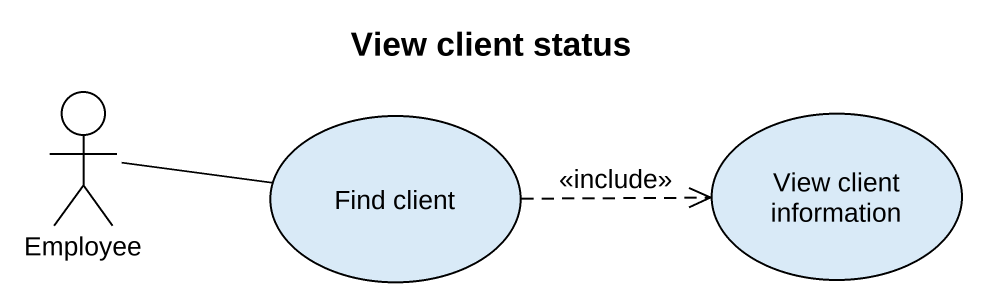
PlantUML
@startuml
title View client status
actor Employee
usecase "Find client" as Find_client
usecase "View client information" as View_client_information
Employee -right- Find_client
Find_client .right.> View_client_information : <<include>>
@enduml
